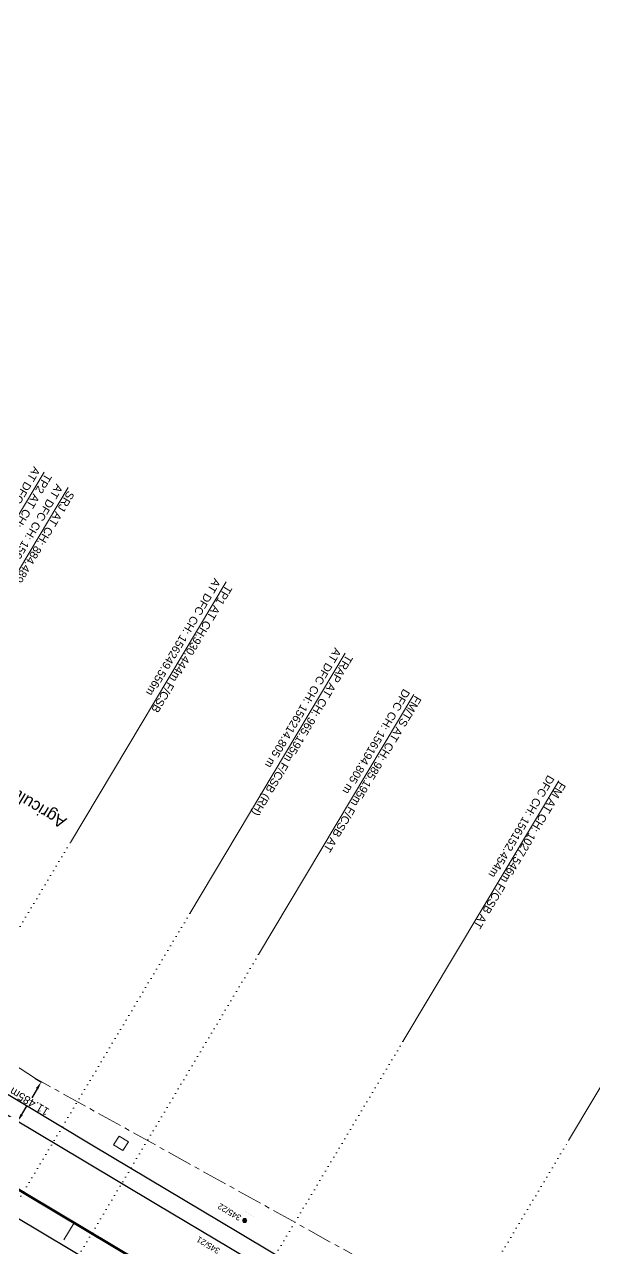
# Model space of a CAD drawing. Header units: metres. Extents: x 597821 to 610090, y 3402206 to 3407451.
# Drawn here: x 606338 to 606480.5, y 3404439.8 to 3404745.7 of the extents above; entities that cross this region are included whole.
import ezdxf

# ---------------------------------------------------------------- set-up
doc = ezdxf.new("R2010")
doc.units = ezdxf.units.M
doc.header["$MEASUREMENT"] = 0
doc.linetypes.add('CENTER', pattern=[2, 1.25, -0.25, 0.25, -0.25])
doc.linetypes.add('DOT', pattern=[0.25, 0, -0.25])
doc.layers.get('Defpoints').update_dxf_attribs({"color": 5})
for name, color, linetype, lineweight in [('Existing IR Track', 143, 'Continuous', 0), ("NEW CHAWAPAIL STN. SRJ's", 10, 'Continuous', 0), ('OHE MAST', 7, 'Continuous', 0), ('Proposed Chainage', 10, 'Continuous', 0), ('PROPOSED DFCC TRACK', 1, 'Continuous', 0), ('Side Details', 7, 'Continuous', 0), ('Text1', 7, 'Continuous', 0), ('Trolley Stand', 7, 'Continuous', 0)]:
    doc.layers.add(name, color=color, linetype=linetype, lineweight=lineweight)
doc.layers.add('Existing Railway Boundary', color=7, linetype='CENTER')
doc.styles.add('ARIAL', font='arial.ttf')
doc.styles.get("Standard").update_dxf_attribs({"font": 'arial.ttf'})
doc.styles.add('Style-Arial', font='arial.ttf')
doc.dimstyles.get("Standard").update_dxf_attribs({"dimtxt": 0.18, "dimasz": 0.18, "dimexe": 0.18, "dimexo": 0.0625, "dimgap": 0.09, "dimtad": 0, "dimtih": 1, "dimtoh": 1, "dimdec": 4, "dimzin": 0, "dimdsep": 46, "dimtxsty": 'Standard', "dimcen": 0.09, "dimadec": 0, "dimazin": 0, "dimtfac": 1, "dimtdec": 4, "dimtofl": 0, "dimtmove": 0, "dimatfit": 3, "dimfxl": 1, "dimtolj": 1, "dimtzin": 0, "dimarcsym": 0})

# ---------------------------------------------------------------- blocks, each defined once
blk = doc.blocks.new('OHE MAST')
h = blk.add_hatch(color=7)
h.dxf.hatch_style = 1
edge = h.paths.add_edge_path()
edge.add_arc((0, 0), 0.514, 0, 360)
at = {"const_width": 0.01}
for points in [[(1.5, 3.5), (1.5, 2), (-1.5, 2), (-1.5, 3.5)], [(0, 2), (0, 0)]]:
    blk.add_lwpolyline(points, dxfattribs=at)
blk.add_circle((0, 0), 0.514)
blk = doc.blocks.new('*D83')
at = {"layer": 'Defpoints', "color": 0, "transparency": 16777216}
for p in [(606340.45, 3404482.43), (606334.56, 3404472.57), (606336.25, 3404471.56)]:
    blk.add_point(p, dxfattribs=at)
at = {"layer": 'Text1', "color": 0, "lineweight": -2, "transparency": 16777216}
for p, q in [((606340.56, 3404482.36), (606342.25, 3404481.35)), ((606341.12, 3404479.7), (606339.78, 3404477.47)), ((606337.27, 3404473.28), (606338.61, 3404475.5)), ((606334.66, 3404472.51), (606336.35, 3404471.5))]:
    blk.add_line(p, q, dxfattribs=at)
at = {"layer": 'Text1', "color": 0, "transparency": 16777216}
for points in [[(606340.83, 3404479.87), (606341.4, 3404479.53), (606342.14, 3404481.42)], [(606336.99, 3404473.45), (606337.56, 3404473.11), (606336.25, 3404471.56)]]:
    blk.add_solid(points, dxfattribs=at)
at = {"layer": 'Text1', "color": 0, "lineweight": 0, "transparency": 16777216, "insert": (606339.19, 3404476.49), "char_height": 2, "attachment_point": 5, "rotation": 149, "style": 'Style-Arial'}
blk.add_mtext('\\A1;11.485m', dxfattribs=at)
blk = doc.blocks.new('TerminatorOpen_0.5')
at = {"color": 0, "linetype": 'ByBlock', "lineweight": -2}
for q in [(-1, 0.25), (-1, 0), (-1, -0.25)]:
    blk.add_line((0, 0), q, dxfattribs=at)

msp = doc.modelspace()

# ---------------------------------------------------------------- linework, layer by layer
at = {"layer": 'Existing IR Track', "color": 0, "lineweight": 25, "flags": 128}
for points in [[(606408.5664, 3404433.5009), (606391.5094, 3404443.6924), (606373.3724, 3404454.5378), (606355.251, 3404465.3738), (606337.5946, 3404475.936), (606319.9209, 3404486.5086), (606302.8121, 3404496.7421), (606285.6758, 3404506.9921), (606268.451, 3404517.2862), (606251.2429, 3404527.5703), (606233.7089, 3404538.0434), (606216.1753, 3404548.5162), (606196.6111, 3404560.2377), (606177.111, 3404571.9207), (606159.8211, 3404582.2719), (606142.472, 3404592.6587), (606122.9621, 3404604.3422), (606109.0841, 3404612.6466), (606092.2884, 3404622.7089), (606075.5006, 3404632.7664), (606057.3755, 3404643.6089)], [(606406.2846, 3404429.6824), (606389.0229, 3404440.0047), (606371.0909, 3404450.7199), (606352.9074, 3404461.5855), (606335.3134, 3404472.1176), (606317.9222, 3404482.5284), (606300.5375, 3404492.9357), (606283.4596, 3404503.1594), (606266.1874, 3404513.4971), (606248.9993, 3404523.7845), (606231.4916, 3404534.2616), (606213.9841, 3404544.7385), (606194.3602, 3404556.4804), (606175.1483, 3404567.9758), (606157.5582, 3404578.4952), (606140.0407, 3404588.9712), (606120.6873, 3404600.5446), (606106.6718, 3404608.9259), (606089.9974, 3404618.8871), (606076.1382, 3404627.1667), (606055.0694, 3404639.7588)]]:
    msp.add_lwpolyline(points, dxfattribs=at)
at = {"layer": 'Existing Railway Boundary', "color": 36, "lineweight": 20, "ltscale": 5}
msp.add_lwpolyline([(606482.6553, 3404400.5033), (606440.6404, 3404426.8266), (606340.4529, 3404482.426), (606297.1799, 3404510.4319), (606276.2582, 3404522.8992), (606232.5979, 3404548.0483), (606232.5409, 3404548.294), (606158.8351, 3404591.7532), (606096.7448, 3404628.7817), (606034.9065, 3404665.7185), (605992.5296, 3404692.0896), (605873.4399, 3404765.0797), (605830.0802, 3404788.14), (605815.1712, 3404797.4287), (605770.8509, 3404825.609), (605693.0181, 3404873.5817), (605649.4918, 3404897.9326), (605605.2802, 3404925.7801), (605533.3998, 3404970.0357), (605489.7388, 3404994.5143), (605453.7088, 3405017.4089), (605431.5793, 3405032.9019)], dxfattribs=at)
at = {"layer": "NEW CHAWAPAIL STN. SRJ's", "lineweight": 13, "flags": 128}
for points in [[(606342.871, 3404633.8345), (606311.7247, 3404581.6911), (606317.7521, 3404578.0892), (606309.9723, 3404565.0947)], [(606348.9052, 3404629.9456), (606309.9789, 3404564.8074)], [(606388.3486, 3404606.3826), (606349.4223, 3404541.2444)], [(606418.1585, 3404588.5318), (606379.3051, 3404523.5155)], [(606435.3266, 3404578.2722), (606396.4732, 3404513.2559)], [(606471.503, 3404556.6712), (606432.5763, 3404491.5333)], [(606512.9087, 3404531.8832), (606473.9824, 3404466.7451)]]:
    msp.add_lwpolyline(points, dxfattribs=at)
at = {"layer": "NEW CHAWAPAIL STN. SRJ's", "linetype": 'DOT', "lineweight": 13, "ltscale": 5, "flags": 128}
for points in [[(606292.5483, 3404446.0783), (606349.4222, 3404541.2444)], [(606379.3051, 3404523.5155), (606323.8622, 3404430.7387)], [(606396.4732, 3404513.2559), (606344.9736, 3404427.0778)], [(606432.5763, 3404491.5333), (606384.5934, 3404411.2391)], [(606424.2025, 3404383.4422), (606473.9824, 3404466.7451)]]:
    msp.add_lwpolyline(points, dxfattribs=at)
at = {"layer": 'Proposed Chainage', "lineweight": 0, "flags": 128}
msp.add_lwpolyline([(606347.7988, 3404441.9318), (606350.3637, 3404446.2238)], dxfattribs=at)
at = {"layer": 'PROPOSED DFCC TRACK', "color": 1, "linetype": 'Continuous', "lineweight": 50, "flags": 128}
msp.add_lwpolyline([(607347.5156, 3403829.6526), (607112.557, 3403985.9371), (607107.3529, 3403989.3983), (607102.1477, 3403992.8578), (607096.9403, 3403996.3141), (607091.7297, 3403999.7655), (607086.5148, 3404003.2104), (607081.2946, 3404006.6471), (607076.0678, 3404010.074), (607070.8336, 3404013.4895, 0.00707659), (607010.9855, 3404051.2454), (607005.6489, 3404054.4986), (607000.3052, 3404057.7402), (606994.9554, 3404060.9717), (606989.6007, 3404064.1948), (606984.2418, 3404067.4112), (606978.88, 3404070.6226), (606973.5162, 3404073.8307), (606968.1513, 3404077.0371), (604380.3623, 3405623.4867)], format="xyb", dxfattribs=at)
at = {"layer": 'PROPOSED DFCC TRACK', "linetype": 'Continuous', "lineweight": 25, "flags": 128}
msp.add_lwpolyline([(604464.4415, 3405565.9604), (606726.5509, 3404214.1353)], dxfattribs=at)
at = {"layer": 'Trolley Stand'}
msp.add_polyline3d([(606362.5344, 3404464.2365, 264.2337), (606360.1836, 3404465.6708, 264.2517), (606361.5922, 3404467.8696, 264.3326), (606363.9429, 3404466.4353, 264.3326)], close=True, dxfattribs=at)

# ---------------------------------------------------------------- block references
at = {"layer": 'OHE MAST', "lineweight": 20, "rotation": 329.0208306544455}
msp.add_blockref('OHE MAST', (606392.9859, 3404446.7719), dxfattribs=at)

# ---------------------------------------------------------------- texts
at = {"layer": "NEW CHAWAPAIL STN. SRJ's", "lineweight": 13, "char_height": 2, "attachment_point": 4, "rotation": 239.137675, "line_spacing_factor": 0.648, "style": 'ARIAL'}
for s, insert, width in [('\\pxsm1;TP2 AT CH: 884.356m F/CSB\\PAT DFC CH: 156295.644m ', (606342.592, 3404634.0012), 60.456446), ('\\pxsm1;SRJ AT CH: 884.489m F/CSB (1 in 12)(RH)\\PAT DFC CH: 156295.511 m ', (606348.2446, 3404629.6685), 60.456446), ('\\pxsm1;TP1 AT CH:930.444m F/CSB\\PAT DFC CH: 156249.556m ', (606387.688, 3404606.1055), 60.456446), ('\\pxsm1;TRAP AT CH: 965.195m F/CSB (RH)\\PAT DFC CH: 156214.805 m', (606417.8374, 3404588.7237), 50.881071), ('\\pxsm1;FM/TS AT CH: 985.195m F/CSB AT DFC CH: 156194.805 m', (606435.0054, 3404578.4641), 50.881071), ('\\pxsm1;FM AT CH: 1027.546m F/CSB AT DFC CH: 156152.454m', (606471.0946, 3404556.9153), 47.786324)]:
    msp.add_mtext(s, dxfattribs=dict(at, insert=insert, width=width))
at = {"layer": 'OHE MAST', "style": 'ARIAL'}
for s, p in [('345/22', (606392.3498, 3404447.8808)), ('345/21', (606387.0186, 3404439.5942))]:
    msp.add_text(s, height=1.5, rotation=149, dxfattribs=at).set_placement(p)
at = {"layer": 'Side Details', "style": 'ARIAL'}
msp.add_text('Agriculture Land', height=3, rotation=149, dxfattribs=at).set_placement((606348.7413, 3404547.1278))

# ---------------------------------------------------------------- dimensions: what is measured, and where the dimension line sits
at = {"layer": 'Text1', "color": 0, "lineweight": 0}
dim = msp.add_aligned_dim(p1=(606340.4529, 3404482.426), p2=(606334.556, 3404472.571), distance=1.9685, dimstyle='Standard', override={"dimtxt": 2, "dimasz": 2, "dimexe": 0.125, "dimexo": 0.125, "dimgap": 0.125, "dimtad": 1, "dimtih": 0, "dimtoh": 0, "dimdec": 3, "dimzin": 3, "dimpost": 'm', "dimtxsty": 'Style-Arial', "dimsah": 1, "dimadec": 4, "dimazin": 3, "dimtmove": 2, "dimatfit": 1, "dimldrblk": 'TerminatorOpen_0.5', "dimfrac": 2, "dimtzin": 11}, dxfattribs=at)
dim.commit()
dim.dimension.update_dxf_attribs({"geometry": '*D83', "text_midpoint": (606339.1937, 3404476.4877), "text_rotation": 149})

doc.saveas('drawing.dxf')
